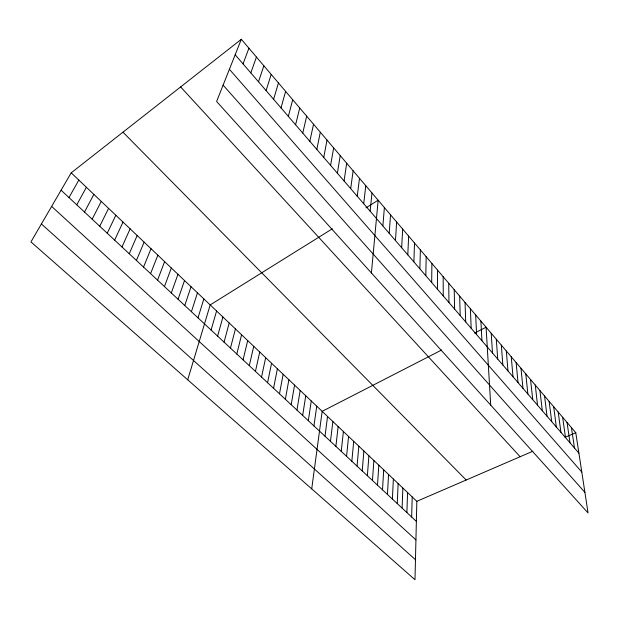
<?xml version="1.0" encoding="UTF-8"?>
<svg xmlns="http://www.w3.org/2000/svg" width="619" height="619" viewBox="0 0 619 619"><rect width="100%" height="100%" fill="white"/><g stroke="black" fill="none" stroke-linecap="round" stroke-linejoin="round"><path stroke-width="0.93" d="M437.509 289.274L437.556 270.116M431.691 282.535L431.892 263.446M425.818 275.718L426.166 256.715M71.2 172.833L416.835 501.313L414.993 579.724L30.95 241.913L71.2 172.833L241.325 39.276L575.778 432.712L588.05 512.95L216.611 101.47L241.325 39.276M419.875 268.832L420.378 249.906M411.643 517.012L412.215 496.925M406.892 512.578L407.557 492.5M413.871 261.876L414.537 243.035M402.095 508.114L402.868 488.043M407.805 254.842L408.633 236.087M397.259 503.603L398.133 483.547M392.384 499.053L393.367 479.013M387.463 494.473L388.554 474.44M401.669 247.732L402.667 229.069M382.503 489.846L383.703 469.829M395.471 240.543L396.632 221.973M377.505 485.188L378.813 465.179M372.452 480.483L373.876 460.49M389.204 233.286L390.543 214.808M367.369 475.732L368.901 455.762M362.231 470.951L363.887 450.996M382.867 225.943L384.384 207.558M357.055 466.122L358.827 446.191M371.408 272.956L378.155 200.239L365.922 207.868M351.832 461.256L353.728 441.339M346.563 456.342L348.574 436.441M370.123 211.172L372.004 192.996M341.239 451.383L343.383 431.513M335.877 446.384L338.144 426.53M363.717 203.744L365.775 185.677M330.469 441.339L332.867 421.516M357.24 196.238L359.492 178.28M325.006 436.248L327.536 416.448M311.721 488.878L322.159 411.341L441.68 349.99M350.694 188.648L353.132 170.805M313.934 425.926L316.735 406.18M308.324 420.696L311.264 400.98M344.071 180.972L346.71 163.246M302.668 415.419L305.74 395.734M337.378 173.212L340.218 155.609M296.95 410.095L300.169 390.442M291.185 404.718L294.551 385.103M330.608 165.366L333.649 147.887M285.367 399.294L288.88 379.71M279.494 393.816L283.154 374.271M323.76 157.435L327.018 140.08M273.567 388.291L277.382 368.785M316.835 149.411L320.309 132.187M267.578 382.712L271.555 363.245M261.543 377.079L265.675 357.65M309.84 141.294L313.524 124.202M255.438 371.4L259.732 352.01M302.753 133.085L306.668 116.14M249.287 365.659L253.744 346.315M243.074 359.863L247.693 340.566M295.596 124.783L299.728 107.977M236.798 354.014L241.588 334.771M230.461 348.11L235.429 328.913M288.346 116.38L292.717 99.729M224.063 342.145L229.208 323.002M281.018 107.884L285.622 91.388M217.602 336.125L222.925 317.029M211.079 330.043L216.588 311.009M273.598 99.288L278.449 82.946M187.719 379.811L210.189 304.919L332.349 228.79M197.987 317.833L203.86 298.915M266.093 90.591L271.199 74.412M191.41 311.705L197.476 292.841M258.502 81.793L263.856 65.776M184.772 305.515L191.031 286.721M178.071 299.271L184.524 280.531M250.819 72.887L256.436 57.049M171.301 292.957L177.955 274.287M164.461 286.582L171.316 267.981M243.043 63.873L248.923 48.212M157.559 280.144L164.623 261.613M150.579 273.644L157.853 255.19M143.538 267.075L151.021 248.699M136.42 260.444L144.126 242.137M129.232 253.744L137.163 235.522M121.966 246.973L130.122 228.829M114.631 240.133L123.019 222.074M107.219 233.224L115.838 215.257M99.729 226.237L108.588 208.363M92.161 219.18L101.261 201.399M84.509 212.054L93.864 194.366M76.779 204.85L86.381 187.263M68.972 197.569L78.83 180.083M474.572 333.107L486.085 327.203L490.712 405.12M416.835 501.313L532.874 451.228M565.085 437.324L575.778 432.712M41.411 223.962L415.465 559.731M51.64 206.406L415.929 539.915M61.08 190.203L416.363 521.407M122.972 132.187L466.184 480.011M180.64 86.915L520.13 456.729M223.103 85.143L584.901 492.368M229.401 69.289L581.798 472.057M235.174 54.758L578.904 453.154M571.43 427.605L574.478 448.024M567.05 422.452L570.006 442.848M562.632 417.252L565.503 437.625M558.176 412.006L560.953 432.348M553.672 406.714L556.357 427.025M549.13 401.367L551.722 421.655M544.55 395.974L547.041 416.231M539.923 390.535L542.321 410.753M535.257 385.049L537.547 405.228M530.545 379.501L532.735 399.65M525.794 373.907L527.875 394.017M520.989 368.266L522.97 388.33M516.145 362.564L518.018 382.588M511.255 356.807L513.012 376.785M506.319 350.996L507.967 370.936M501.328 345.139L502.86 365.024M496.299 339.212L497.715 359.051M491.215 333.239L492.507 353.023M480.901 321.106L481.953 340.783M475.671 314.947L476.591 334.57M470.386 308.734L471.175 328.294M465.047 302.459L465.712 321.957M459.662 296.114L460.188 315.558M454.222 289.715L454.601 309.082M448.721 283.247L448.961 302.552M443.165 276.716L443.266 295.944"/></g></svg>
